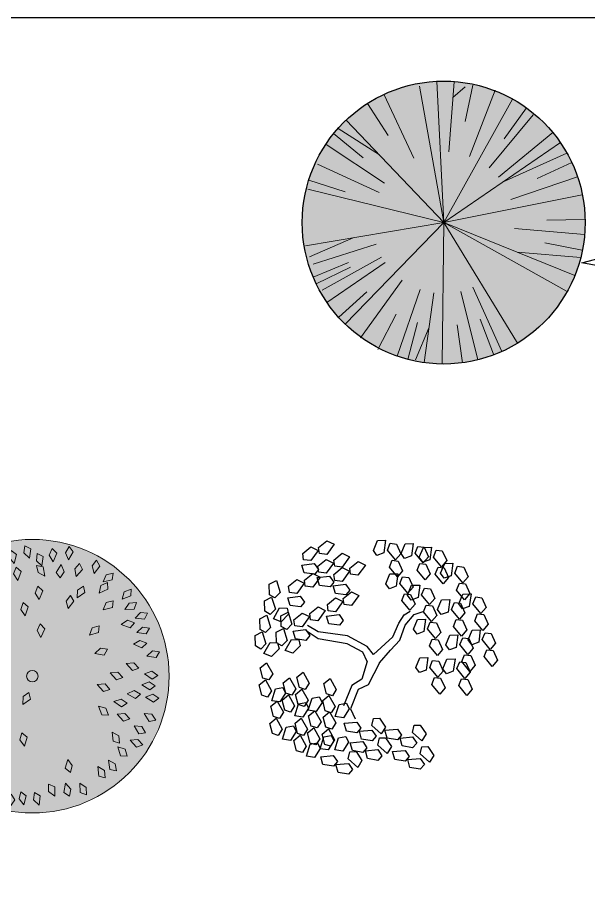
# Model space of a CAD drawing. Header units: metres. Extents: x -2072 to 1581266, y 0 to 323429.
# Drawn here: x 1346.06 to 1357.48, y 2072.51 to 2089.98 of the extents above; entities that cross this region are included whole.
import ezdxf

# ---------------------------------------------------------------- set-up
doc = ezdxf.new("R2010")
doc.units = ezdxf.units.M
doc.layers.add('Генплан - озеленение', color=100, linetype='Continuous')
doc.layers.add('ГП_Озеленение_деревья и кустарники', color=7, linetype='Continuous', lineweight=9, true_color=0x2e7666)
doc.layers.add('ЗЕЛЕНЬ$КУСТЫ$-ЛИНИЯ-РЕАЛИСТИЧНАЯ', color=7, linetype='Continuous', lineweight=5, true_color=0xffffff)
doc.layers.add('ДЕНДРОПАРК', color=250, linetype='Continuous', lineweight=30)
doc.layers.add('озел.денд', color=7, linetype='Continuous', lineweight=30)
doc.layers.add('ЗЕЛЕНЬ$КУСТЫ$-ЗАЛИВКА', color=7, linetype='Continuous', true_color=0xbfbfff)
doc.layers.add('ЗЕЛЕНЬ$КУСТЫ$-ЛИНИЯ-СХЕМАТИЧНАЯ', color=7, linetype='Continuous', true_color=0xffffff)
doc.styles.get("Standard").update_dxf_attribs({"font": 'arial.ttf'})

# ---------------------------------------------------------------- blocks, each defined once
blk = doc.blocks.new('Береза Жакмана')
at = {"layer": 'ГП_Озеленение_деревья и кустарники', "linetype": 'ByBlock', "true_color": 0x6fa46a, "transparency": 33554534}
h = blk.add_hatch(color=75, dxfattribs=at)
h.dxf.hatch_style = 1
edge = h.paths.add_edge_path()
edge.add_arc((348.23, -12921.615), 1.75, 0, 360)
at = {"layer": 'ГП_Озеленение_деревья и кустарники', "linetype": 'ByBlock'}
for p, q in [((348.337, -12919.898), (348.288, -12920.008)), ((348.386, -12919.984), (348.337, -12919.898)), ((347.858, -12919.981), (347.861, -12920.101)), ((347.939, -12920.038), (347.858, -12919.981)), ((347.942, -12920.131), (347.939, -12920.038)), ((348.032, -12920.01), (348.025, -12920.13)), ((348.107, -12920.073), (348.032, -12920.01)), ((348.206, -12920.006), (348.157, -12920.116)), ((348.255, -12920.092), (348.206, -12920.006)), ((348.288, -12920.008), (348.348, -12920.069)), ((348.348, -12920.069), (348.386, -12919.984)), ((348.665, -12919.988), (348.616, -12920.097)), ((348.714, -12920.074), (348.665, -12919.988)), ((348.835, -12920.038), (348.772, -12920.141)), ((348.872, -12920.13), (348.835, -12920.038)), ((347.383, -12920.145), (347.381, -12920.265)), ((347.461, -12920.205), (347.383, -12920.145)), ((347.688, -12920.097), (347.683, -12920.217)), ((347.764, -12920.159), (347.688, -12920.097)), ((347.761, -12920.252), (347.764, -12920.159)), ((347.861, -12920.101), (347.942, -12920.131)), ((348.025, -12920.13), (348.103, -12920.166)), ((348.103, -12920.166), (348.107, -12920.073)), ((348.157, -12920.116), (348.218, -12920.177)), ((348.218, -12920.177), (348.255, -12920.092)), ((348.542, -12920.157), (348.492, -12920.266)), ((348.59, -12920.243), (348.542, -12920.157)), ((348.616, -12920.097), (348.676, -12920.159)), ((348.676, -12920.159), (348.714, -12920.074)), ((348.772, -12920.141), (348.824, -12920.21)), ((348.824, -12920.21), (348.872, -12920.13)), ((347.381, -12920.265), (347.461, -12920.298)), ((347.461, -12920.298), (347.461, -12920.205)), ((347.53, -12920.171), (347.521, -12920.291)), ((347.605, -12920.236), (347.53, -12920.171)), ((347.598, -12920.328), (347.605, -12920.236)), ((347.683, -12920.217), (347.761, -12920.252)), ((347.833, -12920.176), (347.833, -12920.296)), ((347.912, -12920.235), (347.833, -12920.176)), ((347.913, -12920.327), (347.912, -12920.235)), ((348.234, -12920.174), (348.186, -12920.284)), ((348.283, -12920.259), (348.234, -12920.174)), ((348.247, -12920.345), (348.283, -12920.259)), ((348.492, -12920.266), (348.552, -12920.328)), ((348.552, -12920.328), (348.59, -12920.243)), ((348.936, -12920.177), (348.857, -12920.268)), ((348.857, -12920.268), (348.897, -12920.344)), ((348.897, -12920.344), (348.957, -12920.273)), ((348.957, -12920.273), (348.936, -12920.177)), ((349.103, -12920.2), (349.054, -12920.31)), ((349.151, -12920.286), (349.103, -12920.2)), ((347.168, -12920.311), (347.187, -12920.429)), ((347.255, -12920.356), (347.168, -12920.311)), ((347.271, -12920.447), (347.255, -12920.356)), ((347.35, -12920.357), (347.374, -12920.475)), ((347.439, -12920.398), (347.35, -12920.357)), ((347.521, -12920.291), (347.598, -12920.328)), ((347.663, -12920.332), (347.677, -12920.451)), ((347.749, -12920.381), (347.663, -12920.332)), ((347.76, -12920.473), (347.749, -12920.381)), ((347.833, -12920.296), (347.913, -12920.327)), ((348.087, -12920.37), (348.038, -12920.48)), ((348.135, -12920.457), (348.087, -12920.37)), ((348.186, -12920.284), (348.247, -12920.345)), ((348.357, -12920.326), (348.306, -12920.435)), ((348.404, -12920.412), (348.357, -12920.326)), ((348.527, -12920.364), (348.478, -12920.474)), ((348.575, -12920.45), (348.527, -12920.364)), ((348.944, -12920.332), (348.875, -12920.43)), ((348.975, -12920.425), (348.944, -12920.332)), ((349.054, -12920.31), (349.114, -12920.371)), ((349.114, -12920.371), (349.151, -12920.286)), ((349.284, -12920.349), (349.234, -12920.458)), ((349.332, -12920.435), (349.284, -12920.349)), ((347.187, -12920.429), (347.271, -12920.447)), ((347.374, -12920.475), (347.459, -12920.489)), ((347.459, -12920.489), (347.439, -12920.398)), ((347.677, -12920.451), (347.76, -12920.473)), ((347.929, -12920.478), (347.909, -12920.597)), ((347.997, -12920.55), (347.929, -12920.478)), ((348.038, -12920.48), (348.098, -12920.542)), ((348.098, -12920.542), (348.135, -12920.457)), ((348.306, -12920.435), (348.366, -12920.497)), ((348.366, -12920.497), (348.404, -12920.412)), ((348.478, -12920.474), (348.538, -12920.535)), ((348.538, -12920.535), (348.575, -12920.45)), ((348.835, -12920.465), (348.768, -12920.565)), ((348.868, -12920.558), (348.835, -12920.465)), ((348.875, -12920.43), (348.923, -12920.502)), ((348.923, -12920.502), (348.975, -12920.425)), ((349.234, -12920.458), (349.295, -12920.52)), ((349.295, -12920.52), (349.332, -12920.435)), ((349.51, -12920.483), (349.419, -12920.505)), ((349.497, -12920.568), (349.51, -12920.483)), ((346.948, -12920.566), (347.007, -12920.67)), ((347.046, -12920.578), (346.948, -12920.566)), ((347.092, -12920.658), (347.046, -12920.578)), ((347.121, -12920.607), (347.186, -12920.708)), ((347.219, -12920.613), (347.121, -12920.607)), ((347.55, -12920.654), (347.461, -12920.611)), ((347.461, -12920.611), (347.484, -12920.729)), ((347.909, -12920.597), (347.982, -12920.641)), ((347.982, -12920.641), (347.997, -12920.55)), ((348.312, -12920.532), (348.286, -12920.649)), ((348.377, -12920.606), (348.312, -12920.532)), ((348.358, -12920.697), (348.377, -12920.606)), ((348.768, -12920.565), (348.817, -12920.636)), ((348.817, -12920.636), (348.868, -12920.558)), ((349.139, -12920.602), (349.052, -12920.634)), ((349.137, -12920.688), (349.139, -12920.602)), ((349.419, -12920.505), (349.38, -12920.595)), ((349.38, -12920.595), (349.497, -12920.568)), ((347.007, -12920.67), (347.092, -12920.658)), ((347.186, -12920.708), (347.27, -12920.691)), ((347.27, -12920.691), (347.219, -12920.613)), ((347.568, -12920.745), (347.55, -12920.654)), ((348.286, -12920.649), (348.358, -12920.697)), ((348.466, -12920.634), (348.44, -12920.723)), ((348.44, -12920.723), (348.5, -12920.802)), ((348.534, -12920.687), (348.466, -12920.634)), ((348.5, -12920.802), (348.534, -12920.687)), ((349.052, -12920.634), (349.024, -12920.728)), ((349.024, -12920.728), (349.137, -12920.688)), ((349.273, -12920.695), (349.188, -12920.732)), ((349.276, -12920.781), (349.273, -12920.695)), ((349.39, -12920.653), (349.358, -12920.746)), ((349.358, -12920.746), (349.472, -12920.709)), ((349.478, -12920.623), (349.39, -12920.653)), ((349.49, -12920.716), (349.445, -12920.804)), ((349.472, -12920.709), (349.478, -12920.623)), ((349.582, -12920.7), (349.49, -12920.716)), ((349.564, -12920.785), (349.582, -12920.7)), ((346.957, -12920.754), (346.858, -12920.757)), ((346.858, -12920.757), (346.933, -12920.851)), ((346.933, -12920.851), (347.015, -12920.826)), ((347.015, -12920.826), (346.957, -12920.754)), ((347.484, -12920.729), (347.568, -12920.745)), ((348.131, -12920.762), (348.082, -12920.872)), ((348.179, -12920.848), (348.131, -12920.762)), ((348.452, -12920.796), (348.396, -12920.902)), ((348.495, -12920.885), (348.452, -12920.796)), ((348.908, -12920.819), (348.886, -12920.915)), ((348.992, -12920.781), (348.908, -12920.819)), ((348.996, -12920.867), (348.992, -12920.781)), ((349.188, -12920.732), (349.165, -12920.828)), ((349.165, -12920.828), (349.276, -12920.781)), ((349.445, -12920.804), (349.564, -12920.785)), ((349.71, -12920.835), (349.621, -12920.863)), ((349.703, -12920.921), (349.71, -12920.835)), ((347.071, -12920.909), (346.973, -12920.914)), ((346.973, -12920.914), (347.049, -12921.007)), ((347.131, -12920.981), (347.071, -12920.909)), ((347.768, -12920.936), (347.816, -12921.046)), ((347.864, -12920.958), (347.768, -12920.936)), ((348.082, -12920.872), (348.142, -12920.933)), ((348.142, -12920.933), (348.179, -12920.848)), ((348.396, -12920.902), (348.453, -12920.968)), ((348.453, -12920.968), (348.495, -12920.885)), ((348.685, -12920.874), (348.613, -12920.971)), ((348.714, -12920.969), (348.685, -12920.874)), ((348.886, -12920.915), (348.996, -12920.867)), ((349.322, -12920.855), (349.27, -12920.938)), ((349.27, -12920.938), (349.389, -12920.929)), ((349.415, -12920.847), (349.322, -12920.855)), ((349.389, -12920.929), (349.415, -12920.847)), ((349.621, -12920.863), (349.588, -12920.956)), ((349.588, -12920.956), (349.703, -12920.921)), ((346.839, -12920.995), (346.74, -12920.997)), ((346.74, -12920.997), (346.814, -12921.092)), ((346.896, -12921.068), (346.839, -12920.995)), ((347.049, -12921.007), (347.131, -12920.981)), ((347.563, -12920.968), (347.627, -12921.069)), ((347.661, -12920.975), (347.563, -12920.968)), ((347.627, -12921.069), (347.712, -12921.052)), ((347.712, -12921.052), (347.661, -12920.975)), ((347.816, -12921.046), (347.902, -12921.043)), ((347.902, -12921.043), (347.864, -12920.958)), ((348.153, -12920.982), (348.104, -12921.092)), ((348.201, -12921.068), (348.153, -12920.982)), ((348.477, -12921.013), (348.406, -12921.11)), ((348.507, -12921.107), (348.477, -12921.013)), ((348.613, -12920.971), (348.659, -12921.044)), ((348.659, -12921.044), (348.714, -12920.969)), ((349.597, -12921.049), (349.565, -12921.142)), ((349.685, -12921.02), (349.597, -12921.049)), ((349.68, -12921.106), (349.685, -12921.02)), ((346.814, -12921.092), (346.896, -12921.068)), ((348.104, -12921.092), (348.164, -12921.154)), ((348.164, -12921.154), (348.201, -12921.068)), ((348.406, -12921.11), (348.453, -12921.182)), ((348.453, -12921.182), (348.507, -12921.107)), ((348.947, -12921.126), (348.896, -12921.211)), ((349.039, -12921.116), (348.947, -12921.126)), ((349.016, -12921.199), (349.039, -12921.116)), ((349.467, -12921.132), (349.464, -12921.23)), ((349.464, -12921.23), (349.562, -12921.162)), ((349.542, -12921.078), (349.467, -12921.132)), ((349.562, -12921.162), (349.542, -12921.078)), ((349.565, -12921.142), (349.68, -12921.106)), ((349.731, -12921.17), (349.672, -12921.249)), ((349.824, -12921.17), (349.731, -12921.17)), ((349.792, -12921.25), (349.824, -12921.17)), ((346.833, -12921.271), (346.736, -12921.286)), ((346.9, -12921.336), (346.833, -12921.271)), ((347.373, -12921.184), (347.276, -12921.2)), ((347.276, -12921.2), (347.362, -12921.284)), ((347.362, -12921.284), (347.441, -12921.248)), ((347.441, -12921.248), (347.373, -12921.184)), ((347.522, -12921.214), (347.559, -12921.328)), ((347.616, -12921.245), (347.522, -12921.214)), ((347.645, -12921.333), (347.616, -12921.245)), ((347.752, -12921.175), (347.806, -12921.283)), ((347.849, -12921.193), (347.752, -12921.175)), ((347.806, -12921.283), (347.891, -12921.275)), ((347.891, -12921.275), (347.849, -12921.193)), ((348.896, -12921.211), (349.016, -12921.199)), ((349.215, -12921.208), (349.16, -12921.289)), ((349.308, -12921.203), (349.215, -12921.208)), ((349.28, -12921.285), (349.308, -12921.203)), ((349.672, -12921.249), (349.792, -12921.25)), ((346.663, -12921.305), (346.567, -12921.33)), ((346.567, -12921.33), (346.661, -12921.405)), ((346.661, -12921.405), (346.736, -12921.362)), ((346.736, -12921.362), (346.663, -12921.305)), ((346.736, -12921.286), (346.821, -12921.371)), ((346.821, -12921.371), (346.9, -12921.336)), ((347.559, -12921.328), (347.645, -12921.333)), ((349.16, -12921.289), (349.28, -12921.285)), ((349.566, -12921.343), (349.524, -12921.418)), ((349.685, -12921.359), (349.566, -12921.343)), ((349.616, -12921.43), (349.685, -12921.359)), ((349.843, -12921.347), (349.776, -12921.42)), ((349.935, -12921.357), (349.843, -12921.347)), ((349.895, -12921.433), (349.935, -12921.357)), ((346.701, -12921.504), (346.631, -12921.574)), ((346.793, -12921.517), (346.701, -12921.504)), ((348.787, -12921.429), (348.728, -12921.508)), ((348.88, -12921.429), (348.787, -12921.429)), ((348.848, -12921.509), (348.88, -12921.429)), ((349.524, -12921.418), (349.616, -12921.43)), ((349.776, -12921.42), (349.895, -12921.433)), ((346.631, -12921.574), (346.75, -12921.592)), ((346.75, -12921.592), (346.793, -12921.517)), ((347.353, -12921.547), (347.29, -12921.605)), ((347.29, -12921.605), (347.373, -12921.645)), ((347.461, -12921.6), (347.353, -12921.547)), ((347.373, -12921.645), (347.461, -12921.6)), ((347.943, -12921.615), (347.852, -12921.653)), ((348.023, -12921.662), (347.943, -12921.615)), ((348.728, -12921.508), (348.848, -12921.509)), ((349.284, -12921.611), (349.208, -12921.674)), ((349.375, -12921.632), (349.284, -12921.611)), ((349.704, -12921.539), (349.624, -12921.596)), ((349.624, -12921.596), (349.738, -12921.634)), ((349.793, -12921.567), (349.704, -12921.539)), ((349.738, -12921.634), (349.793, -12921.567)), ((347.852, -12921.653), (347.955, -12921.714)), ((347.955, -12921.714), (348.023, -12921.662)), ((349.208, -12921.674), (349.325, -12921.702)), ((349.325, -12921.702), (349.375, -12921.632)), ((349.471, -12921.684), (349.38, -12921.721)), ((349.38, -12921.721), (349.483, -12921.783)), ((349.551, -12921.731), (349.471, -12921.684)), ((349.831, -12921.725), (349.755, -12921.788)), ((349.921, -12921.747), (349.831, -12921.725)), ((346.68, -12921.771), (346.605, -12921.835)), ((346.605, -12921.835), (346.722, -12921.862)), ((346.771, -12921.791), (346.68, -12921.771)), ((346.722, -12921.862), (346.771, -12921.791)), ((346.85, -12921.828), (346.781, -12921.899)), ((346.942, -12921.839), (346.85, -12921.828)), ((346.9, -12921.914), (346.942, -12921.839)), ((347.423, -12921.807), (347.375, -12921.892)), ((347.516, -12921.794), (347.423, -12921.807)), ((347.494, -12921.878), (347.516, -12921.794)), ((349.483, -12921.783), (349.551, -12921.731)), ((349.755, -12921.788), (349.871, -12921.817)), ((349.871, -12921.817), (349.921, -12921.747)), ((346.781, -12921.899), (346.9, -12921.914)), ((347.375, -12921.892), (347.494, -12921.878)), ((349.649, -12921.932), (349.553, -12921.953)), ((349.553, -12921.953), (349.644, -12922.032)), ((349.72, -12921.992), (349.649, -12921.932)), ((349.802, -12921.937), (349.703, -12921.939)), ((349.703, -12921.939), (349.776, -12922.034)), ((349.859, -12922.01), (349.802, -12921.937)), ((346.654, -12921.978), (346.581, -12922.044)), ((346.581, -12922.044), (346.698, -12922.068)), ((346.745, -12921.995), (346.654, -12921.978)), ((346.698, -12922.068), (346.745, -12921.995)), ((349.11, -12922.056), (349.012, -12922.061)), ((349.012, -12922.061), (349.089, -12922.154)), ((349.17, -12922.127), (349.11, -12922.056)), ((349.644, -12922.032), (349.72, -12921.992)), ((349.776, -12922.034), (349.859, -12922.01)), ((346.732, -12922.11), (346.688, -12922.198)), ((346.688, -12922.198), (346.806, -12922.177)), ((346.823, -12922.093), (346.732, -12922.11)), ((346.806, -12922.177), (346.823, -12922.093)), ((349.089, -12922.154), (349.17, -12922.127)), ((349.479, -12922.084), (349.381, -12922.088)), ((349.381, -12922.088), (349.456, -12922.182)), ((349.456, -12922.182), (349.538, -12922.156)), ((349.538, -12922.156), (349.479, -12922.084)), ((346.797, -12922.285), (346.765, -12922.378)), ((346.885, -12922.256), (346.797, -12922.285)), ((346.879, -12922.342), (346.885, -12922.256)), ((348.825, -12922.224), (348.857, -12922.34)), ((348.917, -12922.259), (348.825, -12922.224)), ((348.943, -12922.349), (348.917, -12922.259)), ((349.702, -12922.238), (349.605, -12922.251)), ((349.605, -12922.251), (349.689, -12922.337)), ((349.768, -12922.304), (349.702, -12922.238)), ((346.765, -12922.378), (346.879, -12922.342)), ((347.059, -12922.376), (346.974, -12922.415)), ((347.063, -12922.462), (347.059, -12922.376)), ((348.857, -12922.34), (348.943, -12922.349)), ((349.303, -12922.376), (349.313, -12922.496)), ((349.387, -12922.428), (349.303, -12922.376)), ((349.497, -12922.34), (349.553, -12922.446)), ((349.595, -12922.355), (349.497, -12922.34)), ((349.639, -12922.437), (349.595, -12922.355)), ((349.689, -12922.337), (349.768, -12922.304)), ((346.974, -12922.415), (346.953, -12922.511)), ((346.953, -12922.511), (347.063, -12922.462)), ((347.331, -12922.484), (347.311, -12922.568)), ((347.45, -12922.468), (347.331, -12922.484)), ((347.403, -12922.554), (347.45, -12922.468)), ((348.478, -12922.416), (348.428, -12922.525)), ((348.526, -12922.502), (348.478, -12922.416)), ((348.488, -12922.587), (348.526, -12922.502)), ((348.684, -12922.504), (348.634, -12922.613)), ((348.732, -12922.59), (348.684, -12922.504)), ((349.313, -12922.496), (349.395, -12922.521)), ((349.395, -12922.521), (349.387, -12922.428)), ((349.453, -12922.503), (349.491, -12922.617)), ((349.547, -12922.534), (349.453, -12922.503)), ((349.553, -12922.446), (349.639, -12922.437)), ((347.043, -12922.599), (347.031, -12922.685)), ((347.16, -12922.571), (347.043, -12922.599)), ((347.121, -12922.662), (347.16, -12922.571)), ((347.311, -12922.568), (347.403, -12922.554)), ((348.232, -12922.543), (348.147, -12922.629)), ((348.247, -12922.641), (348.232, -12922.543)), ((348.428, -12922.525), (348.488, -12922.587)), ((348.634, -12922.613), (348.694, -12922.675)), ((348.694, -12922.675), (348.732, -12922.59)), ((349.138, -12922.622), (349.141, -12922.742)), ((349.218, -12922.678), (349.138, -12922.622)), ((349.293, -12922.601), (349.326, -12922.717)), ((349.386, -12922.636), (349.293, -12922.601)), ((349.491, -12922.617), (349.577, -12922.622)), ((349.577, -12922.622), (349.547, -12922.534)), ((347.031, -12922.685), (347.121, -12922.662)), ((347.239, -12922.736), (347.13, -12922.787)), ((347.219, -12922.833), (347.239, -12922.736)), ((348.147, -12922.629), (348.182, -12922.708)), ((348.182, -12922.708), (348.247, -12922.641)), ((348.37, -12922.698), (348.346, -12922.815)), ((348.436, -12922.771), (348.37, -12922.698)), ((348.878, -12922.641), (348.828, -12922.75)), ((348.926, -12922.727), (348.878, -12922.641)), ((348.888, -12922.812), (348.926, -12922.727)), ((349.222, -12922.771), (349.218, -12922.678)), ((349.326, -12922.717), (349.412, -12922.725)), ((349.412, -12922.725), (349.386, -12922.636)), ((347.13, -12922.787), (347.135, -12922.873)), ((347.135, -12922.873), (347.219, -12922.833)), ((348.003, -12922.839), (347.9, -12922.9)), ((347.993, -12922.937), (348.003, -12922.839)), ((348.24, -12922.804), (348.19, -12922.913)), ((348.288, -12922.89), (348.24, -12922.804)), ((348.346, -12922.815), (348.418, -12922.862)), ((348.418, -12922.862), (348.436, -12922.771)), ((348.53, -12922.812), (348.519, -12922.932)), ((348.604, -12922.878), (348.53, -12922.812)), ((348.828, -12922.75), (348.888, -12922.812)), ((349.071, -12922.843), (349.103, -12922.958)), ((349.163, -12922.878), (349.071, -12922.843)), ((349.141, -12922.742), (349.222, -12922.771)), ((347.524, -12922.856), (347.42, -12922.917)), ((347.42, -12922.917), (347.434, -12923.002)), ((347.434, -12923.002), (347.514, -12922.954)), ((347.514, -12922.954), (347.524, -12922.856)), ((347.657, -12922.946), (347.556, -12923.011)), ((347.651, -12923.045), (347.657, -12922.946)), ((347.9, -12922.9), (347.913, -12922.985)), ((347.913, -12922.985), (347.993, -12922.937)), ((348.19, -12922.913), (348.251, -12922.975)), ((348.251, -12922.975), (348.288, -12922.89)), ((348.519, -12922.932), (348.596, -12922.971)), ((348.596, -12922.971), (348.604, -12922.878)), ((348.713, -12922.936), (348.695, -12923.054)), ((348.783, -12923.005), (348.713, -12922.936)), ((348.853, -12922.909), (348.832, -12923.027)), ((348.921, -12922.98), (348.853, -12922.909)), ((349.103, -12922.958), (349.188, -12922.967)), ((349.188, -12922.967), (349.163, -12922.878)), ((347.556, -12923.011), (347.573, -12923.096)), ((347.573, -12923.096), (347.651, -12923.045)), ((347.862, -12922.984), (347.772, -12923.063)), ((347.772, -12923.063), (347.802, -12923.144)), ((347.871, -12923.082), (347.862, -12922.984)), ((348.194, -12923.064), (348.125, -12923.162)), ((348.225, -12923.158), (348.194, -12923.064)), ((348.587, -12923.045), (348.573, -12923.164)), ((348.659, -12923.113), (348.587, -12923.045)), ((348.695, -12923.054), (348.77, -12923.097)), ((348.77, -12923.097), (348.783, -12923.005)), ((348.832, -12923.027), (348.905, -12923.072)), ((348.905, -12923.072), (348.921, -12922.98)), ((347.802, -12923.144), (347.871, -12923.082)), ((348.004, -12923.094), (347.955, -12923.203)), ((348.053, -12923.18), (348.004, -12923.094)), ((348.015, -12923.265), (348.053, -12923.18)), ((348.125, -12923.162), (348.172, -12923.234)), ((348.172, -12923.234), (348.225, -12923.158)), ((348.387, -12923.115), (348.322, -12923.216)), ((348.422, -12923.207), (348.387, -12923.115)), ((348.573, -12923.164), (348.648, -12923.205)), ((348.648, -12923.205), (348.659, -12923.113)), ((347.955, -12923.203), (348.015, -12923.265)), ((348.322, -12923.216), (348.372, -12923.286)), ((348.372, -12923.286), (348.422, -12923.207))]:
    blk.add_line(p, q, dxfattribs=at)
for radius in [1.75, 0.0737]:
    blk.add_circle((348.23, -12921.615), radius, dxfattribs=at)
blk = doc.blocks.new('хвд')
at = {"transparency": 33554546}
h = blk.add_hatch(color=62, dxfattribs=at)
h.dxf.hatch_style = 1
h.paths.add_polyline_path([(-0.91, 0.059, 1), (0.687, 0.059, 1)])
at = {"layer": 'ДЕНДРОПАРК', "lineweight": 9}
h = blk.add_hatch(dxfattribs=at)
h.set_pattern_fill('ANSI36', color=96, scale=0.12, angle=10.5206, style=0)
h.set_pattern_definition([(55.520628, (-5401.8837, 437.70896), (0.063383752, 0.765309782), [0.9525, -0.1905, 0, -0.1905])])
h.paths.add_polyline_path([(-0.175, -1.461), (0.291, -2.284), (0.375, -1.522), (1.242, -2.409), (0.982, -1.158), (1.71, -1.434), (1.297, -0.736), (2.605, -0.752), (1.711, -0.244), (2.242, -0.013), (1.672, 0.202), (2.642, 0.698), (1.481, 0.675), (1.969, 1.357), (1.161, 1.058), (1.507, 2.289), (0.618, 1.536), (0.503, 2.257), (0.087, 1.729), (-0.333, 2.734), (-0.705, 1.477), (-1.639, 2.231), (-1.309, 1.138), (-2.06, 1.307), (-1.686, 0.777), (-2.677, 0.64), (-1.663, 0.101), (-2.273, -0.147), (-1.813, -0.402), (-2.581, -1.014), (-1.702, -0.906), (-2.111, -1.797), (-1.119, -1.174), (-1.301, -1.854), (-0.724, -1.404), (-0.798, -2.599)])
edge = h.paths.add_edge_path(flags=16)
edge.add_arc((-0.122, 0.07), 0.639, 0, 360)
at = {"layer": 'ДЕНДРОПАРК', "color": 7, "lineweight": 25, "elevation": 0.15}
blk.add_lwpolyline([(-0.175, -1.461), (0.291, -2.284), (0.375, -1.522), (1.242, -2.409), (0.982, -1.158), (1.71, -1.434), (1.297, -0.736), (2.605, -0.752), (1.711, -0.244), (2.242, -0.013), (1.672, 0.202), (2.642, 0.698), (1.481, 0.675), (1.969, 1.357), (1.161, 1.058), (1.507, 2.289), (0.618, 1.536), (0.503, 2.257), (0.087, 1.729), (-0.333, 2.734), (-0.705, 1.477), (-1.639, 2.231), (-1.309, 1.138), (-2.06, 1.307), (-1.686, 0.777), (-2.677, 0.64), (-1.663, 0.101), (-2.273, -0.147), (-1.813, -0.402), (-2.581, -1.014), (-1.702, -0.906), (-2.111, -1.797), (-1.119, -1.174), (-1.301, -1.854), (-0.724, -1.404), (-0.798, -2.599), (-0.175, -1.461)], close=True, dxfattribs=at)
at = {"layer": 'озел.денд', "color": 66, "lineweight": 5, "ltscale": 0.3}
blk.add_circle((-0.111, 0.059), 0.799, dxfattribs=at)
blk = doc.blocks.new('Каштан конский')
at = {"color": 33, "linetype": 'Continuous'}
for p, q in [((6.15, 106.358), (6.268, 106.433)), ((6.351, 106.37), (6.55, 106.433)), ((6.045, 106.194), (6.15, 106.358)), ((6.174, 106.156), (6.351, 106.37)), ((4.432, 106.017), (4.221, 106.144)), ((5.927, 105.917), (6.045, 106.194)), ((6.068, 105.854), (6.174, 106.156)), ((4.432, 105.879), (4.209, 106.03)), ((5.021, 105.942), (4.432, 106.017)), ((5.409, 105.727), (5.021, 105.942)), ((5.538, 105.564), (5.927, 105.917)), ((5.009, 105.778), (4.432, 105.879)), ((5.327, 105.614), (5.009, 105.778)), ((5.538, 105.564), (5.409, 105.727)), ((5.88, 105.652), (6.068, 105.854)), ((5.409, 105.425), (5.327, 105.614)), ((5.656, 105.4), (5.88, 105.652)), ((5.409, 105.425), (5.303, 105.072)), ((5.656, 105.4), (5.433, 104.958)), ((5.303, 105.072), (5.103, 104.946)), ((5.103, 104.946), (4.938, 104.542)), ((5.233, 104.87), (5.08, 104.48)), ((5.433, 104.958), (5.233, 104.87)), ((5.08, 104.48), (5.174, 104.278))]:
    blk.add_line(p, q, dxfattribs=at)
at = {"layer": 'Генплан - озеленение', "linetype": 'Continuous'}
for p, q in [((4.441, 107.708), (4.605, 107.843)), ((4.605, 107.843), (4.751, 107.772)), ((5.536, 107.649), (5.617, 107.845)), ((5.617, 107.845), (5.779, 107.851)), ((5.779, 107.851), (5.746, 107.601)), ((4.123, 107.585), (4.287, 107.72)), ((4.287, 107.72), (4.433, 107.648)), ((4.458, 107.586), (4.441, 107.708)), ((4.751, 107.772), (4.604, 107.567)), ((5.818, 107.654), (5.874, 107.791)), ((5.978, 107.46), (5.818, 107.654)), ((5.874, 107.791), (5.996, 107.775)), ((5.996, 107.775), (6.084, 107.582)), ((6.089, 107.586), (6.17, 107.782)), ((6.17, 107.782), (6.332, 107.788)), ((6.332, 107.788), (6.299, 107.538)), ((6.371, 107.592), (6.427, 107.728)), ((6.427, 107.728), (6.549, 107.713)), ((6.453, 107.51), (6.535, 107.706)), ((6.535, 107.706), (6.697, 107.712)), ((6.549, 107.713), (6.637, 107.52)), ((6.697, 107.712), (6.664, 107.462)), ((6.735, 107.516), (6.791, 107.652)), ((6.791, 107.652), (6.914, 107.637)), ((4.139, 107.463), (4.123, 107.585)), ((4.433, 107.648), (4.285, 107.444)), ((4.604, 107.567), (4.458, 107.586)), ((4.747, 107.456), (4.911, 107.591)), ((5.057, 107.519), (4.91, 107.315)), ((4.911, 107.591), (5.057, 107.519)), ((5.608, 107.549), (5.536, 107.649)), ((5.746, 107.601), (5.608, 107.549)), ((6.084, 107.582), (5.978, 107.46)), ((6.161, 107.486), (6.089, 107.586)), ((6.299, 107.538), (6.161, 107.486)), ((6.531, 107.397), (6.371, 107.592)), ((6.526, 107.41), (6.453, 107.51)), ((6.637, 107.52), (6.531, 107.397)), ((6.895, 107.321), (6.735, 107.516)), ((6.914, 107.637), (7.002, 107.444)), ((4.105, 107.356), (4.355, 107.388)), ((4.153, 107.201), (4.105, 107.356)), ((4.285, 107.444), (4.139, 107.463)), ((4.355, 107.388), (4.441, 107.268)), ((4.428, 107.333), (4.593, 107.467)), ((4.445, 107.211), (4.428, 107.333)), ((4.739, 107.396), (4.591, 107.191)), ((4.593, 107.467), (4.739, 107.396)), ((4.746, 107.169), (4.91, 107.304)), ((4.764, 107.334), (4.747, 107.456)), ((4.91, 107.315), (4.764, 107.334)), ((4.91, 107.304), (5.056, 107.232)), ((5.065, 107.292), (5.229, 107.427)), ((5.375, 107.356), (5.228, 107.151)), ((5.229, 107.427), (5.375, 107.356)), ((5.855, 107.315), (5.911, 107.451)), ((6.015, 107.12), (5.855, 107.315)), ((5.911, 107.451), (6.033, 107.436)), ((6.033, 107.436), (6.121, 107.243)), ((6.408, 107.252), (6.464, 107.388)), ((6.464, 107.388), (6.586, 107.373)), ((6.664, 107.462), (6.526, 107.41)), ((6.586, 107.373), (6.674, 107.18)), ((6.772, 107.176), (6.829, 107.313)), ((6.829, 107.313), (6.951, 107.297)), ((6.88, 107.19), (6.962, 107.386)), ((7.002, 107.444), (6.895, 107.321)), ((6.962, 107.386), (7.124, 107.392)), ((7.124, 107.392), (7.091, 107.142)), ((7.162, 107.195), (7.218, 107.332)), ((7.218, 107.332), (7.341, 107.316)), ((7.341, 107.316), (7.428, 107.123)), ((4.363, 107.173), (4.153, 107.201)), ((4.159, 107.053), (4.323, 107.187)), ((4.323, 107.187), (4.469, 107.116)), ((4.441, 107.268), (4.363, 107.173)), ((4.411, 107.104), (4.661, 107.136)), ((4.591, 107.191), (4.445, 107.211)), ((4.661, 107.136), (4.747, 107.016)), ((4.763, 107.047), (4.746, 107.169)), ((5.056, 107.232), (4.909, 107.028)), ((5.081, 107.17), (5.065, 107.292)), ((5.228, 107.151), (5.081, 107.17)), ((5.783, 106.981), (5.864, 107.177)), ((5.864, 107.177), (6.027, 107.183)), ((6.027, 107.183), (5.993, 106.933)), ((6.121, 107.243), (6.015, 107.12)), ((6.568, 107.057), (6.408, 107.252)), ((6.674, 107.18), (6.568, 107.057)), ((6.933, 106.981), (6.772, 107.176)), ((6.953, 107.09), (6.88, 107.19)), ((6.951, 107.297), (7.039, 107.104)), ((7.091, 107.142), (6.953, 107.09)), ((7.322, 107.001), (7.162, 107.195)), ((3.451, 106.971), (3.596, 107.045)), ((3.459, 106.759), (3.451, 106.971)), ((3.596, 107.045), (3.67, 106.804)), ((3.84, 106.93), (4.004, 107.064)), ((4.15, 106.993), (4.003, 106.788)), ((4.004, 107.064), (4.15, 106.993)), ((4.175, 106.931), (4.159, 107.053)), ((4.469, 107.116), (4.322, 106.911)), ((4.459, 106.949), (4.411, 107.104)), ((4.747, 107.016), (4.669, 106.921)), ((4.729, 106.94), (4.979, 106.972)), ((4.909, 107.028), (4.763, 107.047)), ((4.979, 106.972), (5.065, 106.852)), ((5.855, 106.881), (5.783, 106.981)), ((6.065, 106.986), (6.121, 107.123)), ((6.225, 106.791), (6.065, 106.986)), ((6.121, 107.123), (6.243, 107.107)), ((6.243, 107.107), (6.331, 106.914)), ((6.3, 106.95), (6.462, 106.956)), ((6.462, 106.956), (6.429, 106.706)), ((7.039, 107.104), (6.933, 106.981)), ((7.199, 106.856), (7.256, 106.992)), ((7.256, 106.992), (7.378, 106.977)), ((7.428, 107.123), (7.322, 107.001)), ((7.378, 106.977), (7.466, 106.784)), ((3.67, 106.804), (3.567, 106.699)), ((3.857, 106.807), (3.84, 106.93)), ((4.003, 106.788), (3.857, 106.807)), ((4.322, 106.911), (4.175, 106.931)), ((4.669, 106.921), (4.459, 106.949)), ((4.777, 106.785), (4.729, 106.94)), ((4.987, 106.757), (4.777, 106.785)), ((4.935, 106.687), (5.099, 106.821)), ((5.065, 106.852), (4.987, 106.757)), ((5.099, 106.821), (5.245, 106.75)), ((5.993, 106.933), (5.855, 106.881)), ((6.102, 106.647), (6.158, 106.783)), ((6.158, 106.783), (6.28, 106.768)), ((6.218, 106.754), (6.3, 106.95)), ((6.331, 106.914), (6.225, 106.791)), ((6.5, 106.759), (6.556, 106.896)), ((6.556, 106.896), (6.679, 106.88)), ((6.679, 106.88), (6.766, 106.687)), ((7.359, 106.661), (7.199, 106.856)), ((7.326, 106.773), (7.488, 106.779)), ((7.466, 106.784), (7.359, 106.661)), ((7.488, 106.779), (7.454, 106.529)), ((3.357, 106.643), (3.502, 106.716)), ((3.365, 106.431), (3.357, 106.643)), ((3.567, 106.699), (3.459, 106.759)), ((3.502, 106.716), (3.576, 106.475)), ((3.823, 106.701), (4.073, 106.733)), ((3.871, 106.545), (3.823, 106.701)), ((4.073, 106.733), (4.159, 106.613)), ((4.159, 106.613), (4.081, 106.517)), ((4.617, 106.564), (4.781, 106.698)), ((4.927, 106.627), (4.78, 106.422)), ((4.781, 106.698), (4.927, 106.627)), ((4.952, 106.565), (4.935, 106.687)), ((5.245, 106.75), (5.098, 106.546)), ((6.262, 106.452), (6.102, 106.647)), ((6.291, 106.654), (6.218, 106.754)), ((6.28, 106.768), (6.368, 106.575)), ((6.429, 106.706), (6.291, 106.654)), ((6.66, 106.565), (6.5, 106.759)), ((6.766, 106.687), (6.66, 106.565)), ((6.818, 106.464), (6.9, 106.66)), ((6.9, 106.66), (7.062, 106.666)), ((7.062, 106.666), (7.029, 106.416)), ((7.1, 106.47), (7.156, 106.606)), ((7.156, 106.606), (7.279, 106.591)), ((7.244, 106.577), (7.326, 106.773)), ((7.526, 106.582), (7.582, 106.719)), ((7.582, 106.719), (7.705, 106.703)), ((7.705, 106.703), (7.792, 106.51)), ((3.472, 106.37), (3.365, 106.431)), ((3.576, 106.475), (3.472, 106.37)), ((3.537, 106.279), (3.662, 106.498)), ((3.662, 106.498), (3.81, 106.493)), ((3.81, 106.493), (3.839, 106.373)), ((4.081, 106.517), (3.871, 106.545)), ((4.265, 106.385), (4.429, 106.519)), ((4.575, 106.448), (4.427, 106.243)), ((4.429, 106.519), (4.575, 106.448)), ((4.633, 106.442), (4.617, 106.564)), ((4.78, 106.422), (4.633, 106.442)), ((5.098, 106.546), (4.952, 106.565)), ((6.368, 106.575), (6.262, 106.452)), ((6.537, 106.42), (6.593, 106.556)), ((6.593, 106.556), (6.716, 106.541)), ((6.716, 106.541), (6.804, 106.348)), ((6.891, 106.364), (6.818, 106.464)), ((7.26, 106.275), (7.1, 106.47)), ((7.316, 106.477), (7.244, 106.577)), ((7.279, 106.591), (7.366, 106.397)), ((7.454, 106.529), (7.316, 106.477)), ((7.686, 106.388), (7.526, 106.582)), ((7.792, 106.51), (7.686, 106.388)), ((3.263, 106.278), (3.408, 106.351)), ((3.271, 106.066), (3.263, 106.278)), ((3.408, 106.351), (3.482, 106.11)), ((3.689, 106.223), (3.537, 106.279)), ((3.687, 106.341), (3.832, 106.414)), ((3.694, 106.129), (3.687, 106.341)), ((3.839, 106.373), (3.689, 106.223)), ((3.832, 106.414), (3.906, 106.173)), ((3.946, 106.261), (4.11, 106.396)), ((3.963, 106.139), (3.946, 106.261)), ((4.256, 106.325), (4.109, 106.12)), ((4.11, 106.396), (4.256, 106.325)), ((4.281, 106.263), (4.265, 106.385)), ((4.427, 106.243), (4.281, 106.263)), ((4.6, 106.335), (4.85, 106.367)), ((4.647, 106.18), (4.6, 106.335)), ((4.85, 106.367), (4.935, 106.247)), ((6.336, 106.073), (6.417, 106.269)), ((6.417, 106.269), (6.58, 106.275)), ((6.697, 106.225), (6.537, 106.42)), ((6.58, 106.275), (6.546, 106.025)), ((6.804, 106.348), (6.697, 106.225)), ((7.029, 106.416), (6.891, 106.364)), ((7.137, 106.13), (7.194, 106.266)), ((7.194, 106.266), (7.316, 106.251)), ((7.366, 106.397), (7.26, 106.275)), ((7.563, 106.243), (7.619, 106.379)), ((7.619, 106.379), (7.742, 106.364)), ((7.742, 106.364), (7.829, 106.171)), ((3.482, 106.11), (3.378, 106.005)), ((3.592, 106.013), (3.737, 106.086)), ((3.802, 106.068), (3.694, 106.129)), ((3.737, 106.086), (3.811, 105.845)), ((3.906, 106.173), (3.802, 106.068)), ((4.109, 106.12), (3.963, 106.139)), ((4.857, 106.151), (4.647, 106.18)), ((4.935, 106.247), (4.857, 106.151)), ((6.618, 106.079), (6.674, 106.215)), ((6.778, 105.884), (6.618, 106.079)), ((6.674, 106.215), (6.796, 106.2)), ((6.796, 106.2), (6.884, 106.007)), ((7.297, 105.935), (7.137, 106.13)), ((7.316, 106.251), (7.404, 106.058)), ((7.723, 106.048), (7.563, 106.243)), ((7.829, 106.171), (7.723, 106.048)), ((3.169, 105.95), (3.314, 106.023)), ((3.176, 105.738), (3.169, 105.95)), ((3.378, 106.005), (3.271, 106.066)), ((3.314, 106.023), (3.388, 105.782)), ((3.6, 105.801), (3.592, 106.013)), ((3.929, 106.033), (4.179, 106.065)), ((3.976, 105.877), (3.929, 106.033)), ((4.179, 106.065), (4.265, 105.945)), ((4.265, 105.945), (4.187, 105.849)), ((6.408, 105.973), (6.336, 106.073)), ((6.546, 106.025), (6.408, 105.973)), ((6.884, 106.007), (6.778, 105.884)), ((6.983, 105.758), (7.064, 105.954)), ((7.064, 105.954), (7.227, 105.96)), ((7.227, 105.96), (7.193, 105.71)), ((7.404, 106.058), (7.297, 105.935)), ((7.43, 105.859), (7.512, 106.055)), ((7.512, 106.055), (7.674, 106.061)), ((7.674, 106.061), (7.641, 105.811)), ((7.712, 105.864), (7.768, 106.001)), ((7.768, 106.001), (7.891, 105.985)), ((7.891, 105.985), (7.978, 105.792)), ((3.284, 105.677), (3.176, 105.738)), ((3.388, 105.782), (3.284, 105.677)), ((3.348, 105.585), (3.474, 105.804)), ((3.474, 105.804), (3.621, 105.8)), ((3.707, 105.74), (3.6, 105.801)), ((3.621, 105.8), (3.65, 105.68)), ((3.811, 105.845), (3.707, 105.74)), ((3.772, 105.649), (3.897, 105.867)), ((3.897, 105.867), (4.045, 105.863)), ((4.074, 105.743), (3.924, 105.593)), ((4.187, 105.849), (3.976, 105.877)), ((4.045, 105.863), (4.074, 105.743)), ((6.655, 105.739), (6.711, 105.875)), ((6.815, 105.544), (6.655, 105.739)), ((6.711, 105.875), (6.834, 105.86)), ((6.834, 105.86), (6.921, 105.667)), ((7.055, 105.658), (6.983, 105.758)), ((7.265, 105.764), (7.321, 105.9)), ((7.425, 105.569), (7.265, 105.764)), ((7.321, 105.9), (7.443, 105.885)), ((7.503, 105.759), (7.43, 105.859)), ((7.443, 105.885), (7.531, 105.691)), ((7.641, 105.811), (7.503, 105.759)), ((7.872, 105.669), (7.712, 105.864)), ((7.978, 105.792), (7.872, 105.669)), ((3.501, 105.53), (3.348, 105.585)), ((3.65, 105.68), (3.501, 105.53)), ((3.924, 105.593), (3.772, 105.649)), ((6.921, 105.667), (6.815, 105.544)), ((7.193, 105.71), (7.055, 105.658)), ((7.302, 105.424), (7.358, 105.56)), ((7.358, 105.56), (7.481, 105.545)), ((7.531, 105.691), (7.425, 105.569)), ((7.749, 105.525), (7.805, 105.661)), ((7.805, 105.661), (7.928, 105.646)), ((7.928, 105.646), (8.016, 105.453)), ((3.275, 105.3), (3.401, 105.402)), ((3.401, 105.402), (3.524, 105.182)), ((6.383, 105.304), (6.464, 105.5)), ((6.464, 105.5), (6.627, 105.506)), ((6.627, 105.506), (6.593, 105.256)), ((6.665, 105.31), (6.721, 105.446)), ((6.721, 105.446), (6.843, 105.431)), ((6.843, 105.431), (6.931, 105.237)), ((6.924, 105.279), (7.005, 105.475)), ((7.005, 105.475), (7.168, 105.481)), ((7.168, 105.481), (7.134, 105.231)), ((7.206, 105.284), (7.262, 105.421)), ((7.262, 105.421), (7.385, 105.405)), ((7.462, 105.229), (7.302, 105.424)), ((7.385, 105.405), (7.472, 105.212)), ((7.481, 105.545), (7.568, 105.352)), ((7.909, 105.33), (7.749, 105.525)), ((8.016, 105.453), (7.909, 105.33)), ((3.327, 105.094), (3.275, 105.3)), ((4.004, 105.111), (4.13, 105.213)), ((4.13, 105.213), (4.254, 104.993)), ((6.455, 105.204), (6.383, 105.304)), ((6.593, 105.256), (6.455, 105.204)), ((6.825, 105.115), (6.665, 105.31)), ((6.931, 105.237), (6.825, 105.115)), ((6.996, 105.179), (6.924, 105.279)), ((7.134, 105.231), (6.996, 105.179)), ((7.366, 105.09), (7.206, 105.284)), ((7.472, 105.212), (7.366, 105.09)), ((7.568, 105.352), (7.462, 105.229)), ((3.252, 104.959), (3.378, 105.061)), ((3.445, 105.058), (3.327, 105.094)), ((3.378, 105.061), (3.501, 104.841)), ((3.524, 105.182), (3.445, 105.058)), ((3.734, 104.998), (3.86, 105.1)), ((3.86, 105.1), (3.983, 104.88)), ((4.057, 104.906), (4.004, 105.111)), ((4.545, 104.985), (4.672, 105.087)), ((4.672, 105.087), (4.795, 104.867)), ((6.702, 104.97), (6.758, 105.106)), ((6.758, 105.106), (6.881, 105.091)), ((6.881, 105.091), (6.968, 104.898)), ((7.243, 104.945), (7.299, 105.081)), ((7.299, 105.081), (7.422, 105.066)), ((7.422, 105.066), (7.509, 104.873)), ((3.304, 104.754), (3.252, 104.959)), ((3.504, 104.641), (3.581, 104.882)), ((3.581, 104.882), (3.726, 104.908)), ((3.726, 104.908), (3.78, 104.797)), ((3.786, 104.792), (3.734, 104.998)), ((3.983, 104.88), (3.904, 104.755)), ((3.981, 104.77), (4.107, 104.872)), ((4.174, 104.869), (4.057, 104.906)), ((4.107, 104.872), (4.231, 104.652)), ((4.254, 104.993), (4.174, 104.869)), ((4.598, 104.779), (4.545, 104.985)), ((4.795, 104.867), (4.716, 104.743)), ((6.862, 104.775), (6.702, 104.97)), ((6.968, 104.898), (6.862, 104.775)), ((7.403, 104.75), (7.243, 104.945)), ((7.509, 104.873), (7.403, 104.75)), ((3.422, 104.717), (3.304, 104.754)), ((3.501, 104.841), (3.422, 104.717)), ((3.78, 104.797), (3.665, 104.619)), ((3.711, 104.657), (3.837, 104.759)), ((3.904, 104.755), (3.786, 104.792)), ((3.837, 104.759), (3.96, 104.539)), ((4.034, 104.565), (3.981, 104.77)), ((4.234, 104.452), (4.31, 104.693)), ((4.31, 104.693), (4.455, 104.719)), ((4.455, 104.719), (4.509, 104.608)), ((4.522, 104.644), (4.648, 104.746)), ((4.716, 104.743), (4.598, 104.779)), ((4.648, 104.746), (4.772, 104.526)), ((3.486, 104.531), (3.613, 104.633)), ((3.539, 104.325), (3.486, 104.531)), ((3.665, 104.619), (3.504, 104.641)), ((3.613, 104.633), (3.736, 104.413)), ((3.763, 104.451), (3.711, 104.657)), ((3.96, 104.539), (3.881, 104.415)), ((3.963, 104.339), (4.04, 104.579)), ((4.151, 104.528), (4.034, 104.565)), ((4.04, 104.579), (4.185, 104.606)), ((4.231, 104.652), (4.151, 104.528)), ((4.185, 104.606), (4.238, 104.495)), ((4.509, 104.608), (4.394, 104.43)), ((4.575, 104.439), (4.522, 104.644)), ((4.772, 104.526), (4.692, 104.402)), ((4.775, 104.326), (4.852, 104.566)), ((4.852, 104.566), (4.997, 104.593)), ((4.997, 104.593), (5.05, 104.482)), ((3.736, 104.413), (3.657, 104.289)), ((3.881, 104.415), (3.763, 104.451)), ((4.124, 104.316), (3.963, 104.339)), ((4.238, 104.495), (4.124, 104.316)), ((4.394, 104.43), (4.234, 104.452)), ((4.239, 104.342), (4.366, 104.444)), ((4.292, 104.136), (4.239, 104.342)), ((4.366, 104.444), (4.489, 104.224)), ((4.534, 104.317), (4.66, 104.419)), ((4.692, 104.402), (4.575, 104.439)), ((4.66, 104.419), (4.783, 104.199)), ((5.05, 104.482), (4.936, 104.304)), ((3.463, 104.19), (3.59, 104.292)), ((3.516, 103.985), (3.463, 104.19)), ((3.657, 104.289), (3.539, 104.325)), ((3.59, 104.292), (3.713, 104.072)), ((3.969, 104.191), (4.095, 104.293)), ((4.021, 103.985), (3.969, 104.191)), ((4.095, 104.293), (4.218, 104.073)), ((4.489, 104.224), (4.41, 104.1)), ((4.586, 104.111), (4.534, 104.317)), ((4.783, 104.199), (4.704, 104.075)), ((4.936, 104.304), (4.775, 104.326)), ((4.955, 104.192), (5.206, 104.216)), ((4.997, 104.035), (4.955, 104.192)), ((5.206, 104.216), (5.288, 104.093)), ((5.504, 104.146), (5.538, 104.29)), ((5.538, 104.29), (5.661, 104.294)), ((5.661, 104.294), (5.778, 104.117)), ((6.35, 104.151), (6.473, 104.155)), ((6.473, 104.155), (6.59, 103.978)), ((3.634, 103.948), (3.516, 103.985)), ((3.713, 104.072), (3.634, 103.948)), ((3.716, 103.872), (3.793, 104.112)), ((3.793, 104.112), (3.938, 104.139)), ((3.991, 104.028), (3.877, 103.85)), ((3.938, 104.139), (3.991, 104.028)), ((4.139, 103.949), (4.021, 103.985)), ((4.218, 104.073), (4.139, 103.949)), ((4.216, 104.001), (4.342, 104.103)), ((4.269, 103.796), (4.216, 104.001)), ((4.41, 104.1), (4.292, 104.136)), ((4.342, 104.103), (4.466, 103.883)), ((4.511, 103.976), (4.637, 104.078)), ((4.704, 104.075), (4.586, 104.111)), ((4.637, 104.078), (4.76, 103.858)), ((5.207, 104), (4.997, 104.035)), ((5.288, 104.093), (5.207, 104)), ((5.257, 104.033), (5.508, 104.057)), ((5.3, 103.876), (5.257, 104.033)), ((5.693, 103.979), (5.504, 104.146)), ((5.508, 104.057), (5.59, 103.934)), ((5.778, 104.117), (5.693, 103.979)), ((5.767, 104.053), (6.018, 104.077)), ((5.809, 103.897), (5.767, 104.053)), ((6.018, 104.077), (6.1, 103.954)), ((6.316, 104.008), (6.35, 104.151)), ((6.505, 103.84), (6.316, 104.008)), ((3.877, 103.85), (3.716, 103.872)), ((3.946, 103.85), (4.072, 103.952)), ((3.998, 103.644), (3.946, 103.85)), ((4.072, 103.952), (4.195, 103.732)), ((4.466, 103.883), (4.386, 103.759)), ((4.469, 103.683), (4.546, 103.923)), ((4.563, 103.77), (4.511, 103.976)), ((4.546, 103.923), (4.691, 103.95)), ((4.744, 103.839), (4.63, 103.661)), ((4.76, 103.858), (4.681, 103.734)), ((4.691, 103.95), (4.744, 103.839)), ((4.763, 103.658), (4.84, 103.898)), ((4.84, 103.898), (4.985, 103.925)), ((5.039, 103.814), (4.924, 103.636)), ((4.985, 103.925), (5.039, 103.814)), ((5.073, 103.801), (5.324, 103.825)), ((5.509, 103.841), (5.3, 103.876)), ((5.324, 103.825), (5.405, 103.702)), ((5.59, 103.934), (5.509, 103.841)), ((5.622, 103.756), (5.656, 103.899)), ((5.656, 103.899), (5.779, 103.903)), ((5.779, 103.903), (5.896, 103.726)), ((6.018, 103.861), (5.809, 103.897)), ((6.1, 103.954), (6.018, 103.861)), ((6.069, 103.894), (6.32, 103.918)), ((6.112, 103.738), (6.069, 103.894)), ((6.32, 103.918), (6.402, 103.796)), ((6.59, 103.978), (6.505, 103.84)), ((4.116, 103.608), (3.998, 103.644)), ((4.195, 103.732), (4.116, 103.608)), ((4.198, 103.532), (4.275, 103.772)), ((4.386, 103.759), (4.269, 103.796)), ((4.275, 103.772), (4.42, 103.799)), ((4.474, 103.688), (4.359, 103.509)), ((4.42, 103.799), (4.474, 103.688)), ((4.63, 103.661), (4.469, 103.683)), ((4.681, 103.734), (4.563, 103.77)), ((4.924, 103.636), (4.763, 103.658)), ((5.115, 103.645), (5.073, 103.801)), ((5.324, 103.609), (5.115, 103.645)), ((5.405, 103.702), (5.324, 103.609)), ((5.375, 103.642), (5.626, 103.666)), ((5.418, 103.486), (5.375, 103.642)), ((5.81, 103.588), (5.622, 103.756)), ((5.626, 103.666), (5.708, 103.543)), ((5.896, 103.726), (5.81, 103.588)), ((5.92, 103.625), (6.171, 103.649)), ((6.321, 103.703), (6.112, 103.738)), ((6.171, 103.649), (6.253, 103.526)), ((6.402, 103.796), (6.321, 103.703)), ((6.469, 103.579), (6.503, 103.722)), ((6.503, 103.722), (6.626, 103.727)), ((6.626, 103.727), (6.743, 103.55)), ((4.359, 103.509), (4.198, 103.532)), ((4.484, 103.524), (4.735, 103.548)), ((4.527, 103.367), (4.484, 103.524)), ((4.735, 103.548), (4.817, 103.425)), ((5.033, 103.478), (5.067, 103.622)), ((5.222, 103.311), (5.033, 103.478)), ((5.067, 103.622), (5.191, 103.626)), ((5.191, 103.626), (5.308, 103.449)), ((5.627, 103.451), (5.418, 103.486)), ((5.708, 103.543), (5.627, 103.451)), ((5.962, 103.468), (5.92, 103.625)), ((6.172, 103.433), (5.962, 103.468)), ((6.253, 103.526), (6.172, 103.433)), ((6.222, 103.466), (6.473, 103.49)), ((6.265, 103.309), (6.222, 103.466)), ((6.658, 103.412), (6.469, 103.579)), ((6.473, 103.49), (6.555, 103.367)), ((6.743, 103.55), (6.658, 103.412)), ((4.736, 103.332), (4.527, 103.367)), ((4.817, 103.425), (4.736, 103.332)), ((4.787, 103.365), (5.038, 103.389)), ((4.829, 103.208), (4.787, 103.365)), ((5.038, 103.389), (5.119, 103.266)), ((5.308, 103.449), (5.222, 103.311)), ((6.474, 103.274), (6.265, 103.309)), ((6.555, 103.367), (6.474, 103.274)), ((5.038, 103.173), (4.829, 103.208)), ((5.119, 103.266), (5.038, 103.173))]:
    blk.add_line(p, q, dxfattribs=at)
at = {"flags": 1}
for tag, p in [('NOMER', (8.321, 106.628)), ('PORODA', (8.301, 106.463)), ('PRIMECHANIE', (8.317, 106.316))]:
    blk.add_attdef(tag, p, '', height=0.05, dxfattribs=at)
blk = doc.blocks.new('Рябинник рябинолистный')
at = {"layer": 'ЗЕЛЕНЬ$КУСТЫ$-ЗАЛИВКА', "true_color": 0x449eff}
blk.add_hatch(color=161, dxfattribs=at).paths.add_polyline_path([(610.7, 275.5), (604.2, 288.1), (597.3, 300.6), (590, 313.1), (582.4, 325.5), (574.5, 337.9), (566.2, 350.2), (557.6, 362.3), (548.6, 374.4), (539.3, 386.3), (529.6, 398), (519.6, 409.7), (509.2, 421.1), (498.5, 432.4), (487.4, 443.4), (476.1, 454.3), (464.3, 464.9), (452.3, 475.3), (440, 485.4), (427.3, 495.3), (414.3, 504.8), (401.1, 514.1), (387.6, 523.1), (373.8, 531.8), (359.7, 540.1), (345.4, 548.1), (330.9, 555.7), (316.1, 563), (301.2, 569.9), (286, 576.4), (270.7, 582.5), (255.2, 588.3), (239.5, 593.6), (223.8, 598.5), (207.9, 603.1), (191.9, 607.2), (175.8, 610.9), (159.6, 614.1), (143.4, 617), (127.2, 619.4), (110.9, 621.4), (94.7, 623), (78.4, 624.1), (62.2, 624.8), (46.1, 625.2), (29.9, 625.1), (13.9, 624.6), (-2, 623.7), (-17.9, 622.5), (-33.6, 620.8), (-49.2, 618.8), (-64.7, 616.4), (-79.9, 613.6), (-95.1, 610.5), (-110, 607), (-124.8, 603.3), (-139.4, 599.1), (-153.7, 594.7), (-167.9, 590), (-181.8, 585), (-195.5, 579.7), (-208.9, 574.2), (-222.1, 568.4), (-235.1, 562.3), (-247.8, 556.1), (-260.4, 549.5), (-272.9, 542.6), (-285.4, 535.4), (-297.8, 527.8), (-310.2, 519.9), (-322.4, 511.6), (-334.6, 503), (-346.6, 494), (-358.5, 484.6), (-370.3, 475), (-381.9, 464.9), (-393.4, 454.6), (-404.6, 443.8), (-415.7, 432.8), (-426.5, 421.4), (-437.2, 409.7), (-447.5, 397.7), (-457.7, 385.3), (-467.5, 372.7), (-477.1, 359.7), (-486.4, 346.5), (-495.4, 332.9), (-504, 319.1), (-512.4, 305.1), (-520.3, 290.8), (-528, 276.3), (-535.2, 261.5), (-542.1, 246.5), (-548.7, 231.4), (-554.8, 216), (-560.5, 200.5), (-565.9, 184.9), (-570.8, 169.1), (-575.3, 153.2), (-579.4, 137.2), (-583.1, 121.1), (-586.4, 105), (-589.2, 88.8), (-591.6, 72.6), (-593.6, 56.3), (-595.2, 40), (-596.4, 23.8), (-597.1, 7.6), (-597.4, -8.6), (-597.4, -24.7), (-596.9, -40.7), (-596, -56.7), (-594.7, -72.5), (-593.1, -88.3), (-591, -103.8), (-588.6, -119.3), (-585.9, -134.6), (-582.8, -149.7), (-579.3, -164.7), (-575.5, -179.4), (-571.4, -194), (-567, -208.4), (-562.3, -222.5), (-557.3, -236.4), (-552, -250.1), (-546.5, -263.6), (-540.7, -276.8), (-534.6, -289.7), (-528.3, -302.5), (-521.8, -315), (-514.9, -327.6), (-507.6, -340), (-500.1, -352.5), (-492.1, -364.8), (-483.9, -377.1), (-475.2, -389.2), (-466.2, -401.3), (-456.9, -413.2), (-447.2, -425), (-437.2, -436.6), (-426.8, -448), (-416.1, -459.3), (-405.1, -470.3), (-393.7, -481.2), (-382, -491.8), (-369.9, -502.2), (-357.6, -512.3), (-344.9, -522.2), (-332, -531.8), (-318.7, -541), (-305.2, -550), (-291.4, -558.7), (-277.4, -567), (-263.1, -575), (-248.5, -582.6), (-233.8, -589.9), (-218.8, -596.8), (-203.7, -603.3), (-188.3, -609.5), (-172.8, -615.2), (-157.2, -620.5), (-141.4, -625.5), (-125.5, -630), (-109.5, -634.1), (-93.4, -637.8), (-77.3, -641), (-61.1, -643.9), (-44.8, -646.3), (-28.6, -648.3), (-12.3, -649.9), (3.9, -651), (20.2, -651.8), (36.3, -652.1), (52.4, -652), (68.5, -651.5), (84.4, -650.6), (100.3, -649.4), (116, -647.7), (131.6, -645.7), (147, -643.3), (162.3, -640.5), (177.5, -637.4), (192.4, -634), (207.2, -630.2), (221.7, -626.1), (236.1, -621.6), (250.2, -616.9), (264.2, -611.9), (277.8, -606.6), (291.3, -601.1), (304.5, -595.3), (317.5, -589.3), (330.2, -583), (342.8, -576.4), (355.3, -569.5), (367.8, -562.3), (380.2, -554.7), (392.5, -546.8), (404.8, -538.5), (417, -529.9), (429, -520.9), (440.9, -511.6), (452.7, -501.9), (464.3, -491.8), (475.7, -481.5), (487, -470.8), (498.1, -459.7), (508.9, -448.3), (519.5, -436.6), (529.9, -424.6), (540, -412.2), (549.9, -399.6), (559.5, -386.6), (568.8, -373.4), (577.7, -359.8), (586.4, -346.1), (594.7, -332), (602.7, -317.7), (610.4, -303.2), (617.6, -288.4), (624.5, -273.5), (631, -258.3), (637.2, -243), (642.9, -227.5), (648.3, -211.8), (653.2, -196), (657.7, -180.1), (661.8, -164.1), (665.5, -148.1), (668.8, -131.9), (671.6, -115.7), (674, -99.5), (676, -83.2), (677.6, -67), (678.8, -50.7), (679.5, -34.5), (679.8, -18.3), (679.7, -2.2), (679.3, 13.8), (678.4, 29.8), (677.1, 45.6), (675.4, 61.3), (673.4, 76.9), (671, 92.4), (668.2, 107.7), (665.1, 122.8), (661.7, 137.8), (657.9, 152.5), (653.8, 167.1), (649.4, 181.4), (644.7, 195.6), (639.7, 209.5), (634.4, 223.2), (628.8, 236.7), (623, 249.9), (617, 262.8)], flags=0)
at = {"layer": 'ЗЕЛЕНЬ$КУСТЫ$-ЛИНИЯ-РЕАЛИСТИЧНАЯ'}
for p, q in [((41.2, -13.5, 0), (-67.4, 601.7, 0)), ((41.2, -13.5, 0), (10.5, 625.3, 0)), ((64.9, 306.2, 0), (88.3, 621.9, 0)), ((83.1, 550.8, 0), (138, 599.7, 0)), ((138.1, 442.7, 0), (172.9, 606.5, 0)), ((-93.9, 277.2, 0), (-226.8, 563.1, 0)), ((157.8, 285.1, 0), (274.4, 583.7, 0)), ((-209.8, 379.5, 0), (-302.6, 524.7, 0)), ((41.2, -13.5, 0), (351.9, 543, 0)), ((313.8, 364.8, 0), (414.6, 504.7, 0)), ((41.2, -13.5, 0), (-398.9, 449.5, 0)), ((245.9, 233.2, 0), (445, 473.1, 0)), ((-248.9, 291.7, 0), (-435.3, 411.8, 0)), ((-321.8, 279.2, 0), (-456.8, 388.1, 0)), ((288.2, 190.8, 0), (533.4, 393.5, 0)), ((-225.8, 164, 0), (-489.7, 339.4, 0)), ((41.2, -13.5, 0), (567.9, 347.7, 0)), ((306.7, 168.6, 0), (596.7, 299.8, 0)), ((-249.5, 121.6, 0), (-527.8, 250.9, 0)), ((463.2, 184.9, 0), (619.2, 258.2, 0)), ((-403.8, 125.9, 0), (-568.3, 177.4, 0)), ((344.5, 90.2, 0), (645.5, 193.1, 0)), ((41.2, -13.5, 0), (-572.6, 137.9, 0)), ((41.2, -13.5, 0), (666.7, 111.9, 0)), ((507.4, -3.1, 0), (678.5, 0.7, 0)), ((41.2, -13.5, 0), (-583.4, -117.9, 0)), ((41.2, -13.5, 0), (-403.7, -471.7, 0)), ((41.2, -13.5, 0), (33.6, -652.1, 0)), ((41.2, -13.5, 0), (633.4, -252.6, 0)), ((41.2, -13.5, 0), (598.6, -325.2, 0)), ((41.2, -13.5, 0), (373.8, -558.6, 0)), ((360.6, -40.3, 0), (677.6, -67, 0)), ((-368.2, -81.9, 0), (-565.2, -167.5, 0)), ((-264.3, -110.7, 0), (-548.1, -201.1, 0)), ((498.4, -105, 0), (666.3, -138.6, 0)), ((372.4, -147.2, 0), (660.2, -170.8, 0)), ((-388.8, -193.8, 0), (-547.8, -260.5, 0)), ((-238.9, -169.3, 0), (-507.6, -318.8, 0)), ((-223.3, -194.5, 0), (-485.8, -374.2, 0)), ((-379.1, -215.5, 0), (-534.4, -290.2, 0)), ((-146.2, -273.6, 0), (-333.8, -534.1, 0)), ((173, -305.7, 0), (303.7, -595.6, 0)), ((-305.1, -325.8, 0), (-432.6, -440.8, 0)), ((-64.5, -316.1, 0), (-169.4, -616.4, 0)), ((-3.2, -330.9, 0), (-47.2, -646, 0)), ((118.4, -324.6, 0), (195.1, -633.3, 0)), ((-174.1, -427.1, 0), (-256.8, -585.9, 0)), ((-76.7, -464.6, 0), (-120.3, -631.4, 0)), ((205.7, -449.8, 0), (265.5, -608.3, 0)), ((-24.8, -485.5, 0), (-86.4, -632.6, 0)), ((102.6, -475.7, 0), (125.5, -647.4, 0))]:
    blk.add_line(p, q, dxfattribs=at)
at = {"layer": 'ЗЕЛЕНЬ$КУСТЫ$-ЛИНИЯ-СХЕМАТИЧНАЯ', "color": 161, "true_color": 0x449eff}
blk.add_circle((41.2, -13.5, 0), 638.7, dxfattribs=at)

msp = doc.modelspace()

# ---------------------------------------------------------------- linework, layer by layer
msp.add_lwpolyline([(1334.641, 2089.984), (1500.398, 2089.984), (1500.398, 1945.527), (1334.641, 1945.527)], close=True)

# ---------------------------------------------------------------- block references
at = {"color": 18, "true_color": 0x000000, "xscale": 0.004428224263930238, "yscale": 0.004428224263930238, "zscale": 0.004428224263930238}
msp.add_blockref('Рябинник рябинолистный', (1354.398, 2085.943), dxfattribs=at)
msp.add_blockref('Каштан конский', (1347.639, 1971.68))
at = {"layer": 'ГП_Озеленение_деревья и кустарники', "xscale": 1.562499999999846, "yscale": 1.562499999999846, "zscale": 1.562499999999846, "rotation": 65.5147539120474}
msp.add_blockref('Береза Жакмана', (-17253.45, 9949.571), dxfattribs=at)
at = {"layer": 'ДЕНДРОПАРК', "xscale": -1.189649994671803, "yscale": 1.189649994671803, "zscale": 1.189649994671803, "rotation": 256.1698663696544}
msp.add_blockref('хвд', (1360.572, 2085.258), dxfattribs=at)

doc.saveas('drawing.dxf')
